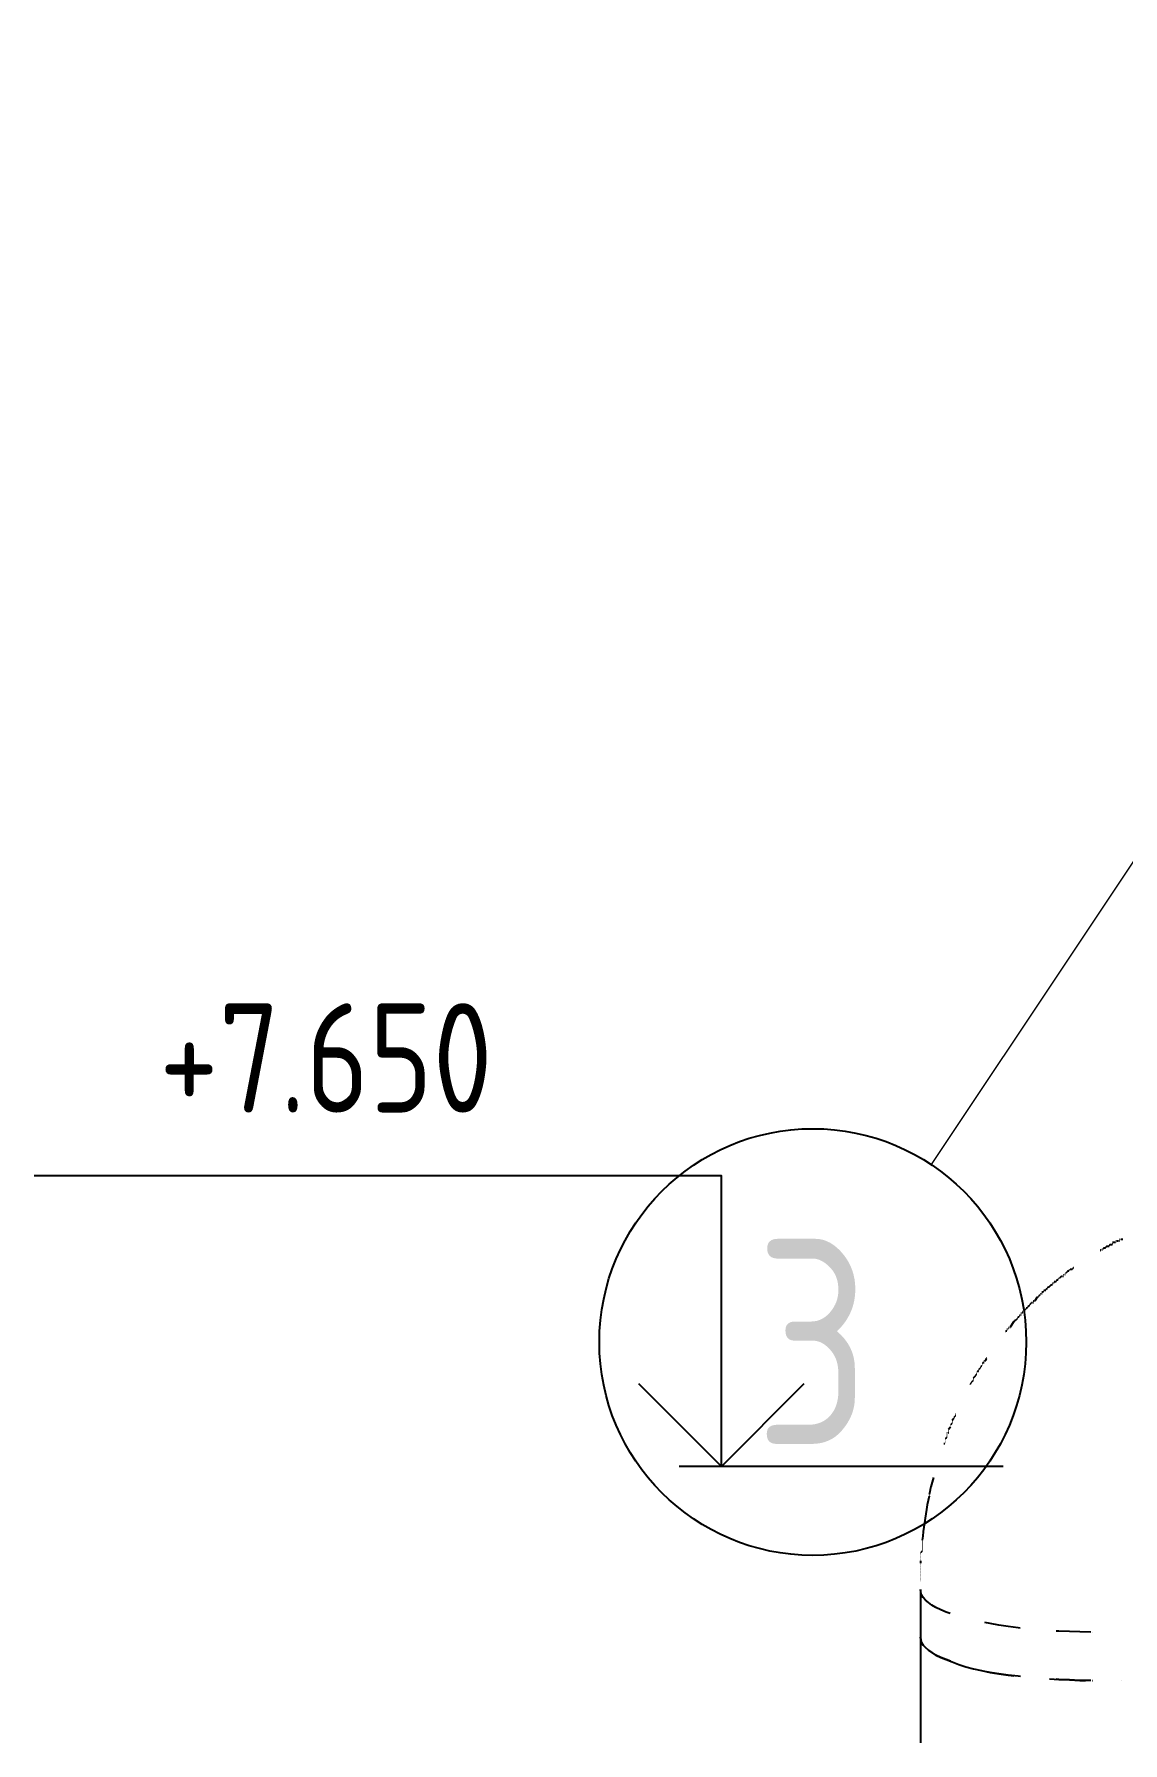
# Model space of a CAD drawing. Header units: metres. Extents: x 20 to 415, y 5 to 292.
# Drawn here: x 194.94 to 208.2, y 187.85 to 208.67 of the extents above; entities that cross this region are included whole.
import ezdxf
from ezdxf.enums import TextEntityAlignment as Align

# ---------------------------------------------------------------- set-up
doc = ezdxf.new("R2010")
doc.units = ezdxf.units.M
for name, color, linetype in [('ИЗОЛЯЦИЯ', 3, 'Continuous'), ('ОБОЗНАЧЕНИЯ', 7, 'Continuous'), ('ПОЗИЦИИ', 1, 'Continuous')]:
    doc.layers.add(name, color=color, linetype=linetype)
doc.styles.add('GOST', font='isocpeur.ttf')

msp = doc.modelspace()

# ---------------------------------------------------------------- linework, layer by layer
at = {"layer": 'ИЗОЛЯЦИЯ'}
for points in [[(207.964, 193.873), (207.967, 193.873)], [(207.97, 193.879), (207.973, 193.879)], [(207.97, 193.879), (207.972, 193.879)], [(207.97, 193.879), (207.972, 193.879)], [(207.971, 193.879), (207.973, 193.879)], [(207.972, 193.879), (207.974, 193.879)], [(207.973, 193.879), (207.975, 193.879)], [(207.975, 193.879), (207.977, 193.879)], [(207.978, 193.879), (207.98, 193.879)], [(207.981, 193.879), (207.983, 193.879)], [(207.986, 193.879), (207.988, 193.879)], [(207.992, 193.884), (207.995, 193.884)], [(207.992, 193.879), (207.994, 193.879)], [(207.994, 193.889), (207.996, 193.889)], [(207.996, 193.893), (207.999, 193.893)], [(207.999, 193.896), (208.001, 193.896)], [(208.002, 193.898), (208.005, 193.898)], [(208.006, 193.899), (208.008, 193.899)], [(208.009, 193.9), (208.011, 193.9)], [(208.011, 193.9), (208.013, 193.9)], [(208.013, 193.9), (208.015, 193.9)], [(208.013, 193.9), (208.015, 193.9)], [(208.014, 193.9), (208.016, 193.9)], [(208.016, 193.9), (208.018, 193.9)], [(208.018, 193.9), (208.02, 193.9)], [(208.021, 193.9), (208.023, 193.9)], [(208.024, 193.9), (208.026, 193.9)], [(208.027, 193.9), (208.029, 193.9)], [(208.03, 193.9), (208.032, 193.9)], [(208.032, 193.9), (208.035, 193.9)], [(208.034, 193.9), (208.036, 193.9)], [(208.035, 193.906), (208.037, 193.906)], [(208.035, 193.9), (208.037, 193.9)], [(208.037, 193.911), (208.039, 193.911)], [(208.039, 193.914), (208.042, 193.914)], [(208.042, 193.917), (208.044, 193.917)], [(208.045, 193.919), (208.048, 193.919)], [(208.049, 193.92), (208.051, 193.92)], [(208.052, 193.921), (208.054, 193.921)], [(208.054, 193.921), (208.056, 193.921)], [(208.055, 193.922), (208.058, 193.922)], [(208.056, 193.922), (208.058, 193.922)], [(208.062, 193.922), (208.064, 193.922)], [(208.067, 193.922), (208.069, 193.922)], [(208.07, 193.922), (208.072, 193.922)], [(208.073, 193.923), (208.075, 193.923)], [(208.075, 193.924), (208.077, 193.924)], [(208.076, 193.926), (208.078, 193.926)], [(208.077, 193.932), (208.079, 193.932)], [(208.077, 193.929), (208.079, 193.929)], [(208.105, 193.944), (208.078, 193.943)], [(208.078, 193.943), (208.08, 193.943)], [(208.078, 193.937), (208.08, 193.937)], [(208.11, 193.945), (208.112, 193.945)], [(208.113, 193.948), (208.115, 193.948)], [(208.116, 193.951), (208.118, 193.951)], [(208.118, 193.954), (208.12, 193.954)], [(208.119, 193.957), (208.121, 193.957)], [(208.12, 193.964), (208.123, 193.964)], [(208.12, 193.964), (208.123, 193.964)], [(208.12, 193.962), (208.122, 193.962)], [(208.12, 193.96), (208.122, 193.96)], [(208.126, 193.964), (208.128, 193.964)], [(208.131, 193.964), (208.133, 193.964)], [(208.135, 193.964), (208.137, 193.964)], [(208.139, 193.964), (208.141, 193.964)], [(208.142, 193.964), (208.144, 193.964)], [(208.145, 193.964), (208.147, 193.964)], [(208.149, 193.964), (208.151, 193.964)], [(208.153, 193.964), (208.155, 193.964)], [(208.158, 193.964), (208.16, 193.964)], [(208.163, 193.97), (208.166, 193.97)], [(208.163, 193.964), (208.166, 193.964)], [(208.164, 193.979), (208.166, 193.979)], [(208.164, 193.975), (208.166, 193.975)], [(208.165, 193.981), (208.167, 193.981)], [(208.166, 193.983), (208.168, 193.983)], [(208.168, 193.985), (208.17, 193.985)], [(208.171, 193.986), (208.173, 193.986)], [(208.174, 193.986), (208.177, 193.986)], [(208.179, 193.986), (208.181, 193.986)], [(208.185, 193.986), (208.187, 193.986)], [(208.185, 193.986), (208.187, 193.986)], [(208.185, 193.986), (208.187, 193.986)], [(208.186, 193.986), (208.189, 193.986)], [(208.186, 193.986), (208.188, 193.986)], [(208.188, 193.986), (208.19, 193.986)], [(208.19, 193.986), (208.192, 193.986)], [(208.192, 193.986), (208.195, 193.986)], [(208.196, 193.986), (208.198, 193.986)], [(208.201, 193.986), (208.203, 193.986)], [(207.928, 193.85), (207.93, 193.85)], [(207.928, 193.846), (207.93, 193.846)], [(207.929, 193.853), (207.931, 193.853)], [(207.93, 193.855), (207.932, 193.855)], [(207.932, 193.856), (207.934, 193.856)], [(207.935, 193.857), (207.937, 193.857)], [(207.938, 193.857), (207.94, 193.857)], [(207.943, 193.857), (207.945, 193.857)], [(207.949, 193.858), (207.952, 193.858)], [(207.949, 193.857), (207.951, 193.857)], [(207.949, 193.857), (207.951, 193.857)], [(207.949, 193.857), (207.951, 193.857)], [(207.95, 193.859), (207.952, 193.859)], [(207.952, 193.86), (207.954, 193.86)], [(207.953, 193.862), (207.956, 193.862)], [(207.956, 193.865), (207.958, 193.865)], [(207.96, 193.868), (207.962, 193.868)], [(207.362, 193.454), (207.364, 193.454)], [(207.365, 193.457), (207.367, 193.457)], [(207.367, 193.46), (207.369, 193.46)], [(207.369, 193.471), (207.371, 193.471)], [(207.369, 193.465), (207.371, 193.465)], [(207.37, 193.471), (207.372, 193.471)], [(207.372, 193.471), (207.374, 193.471)], [(207.374, 193.471), (207.376, 193.471)], [(207.377, 193.471), (207.379, 193.471)], [(207.38, 193.471), (207.382, 193.471)], [(207.383, 193.471), (207.385, 193.471)], [(207.386, 193.471), (207.388, 193.471)], [(207.389, 193.471), (207.391, 193.471)], [(207.39, 193.471), (207.392, 193.471)], [(207.391, 193.477), (207.394, 193.477)], [(207.391, 193.471), (207.393, 193.471)], [(207.393, 193.481), (207.395, 193.481)], [(207.395, 193.485), (207.398, 193.485)], [(207.398, 193.488), (207.4, 193.488)], [(207.401, 193.49), (207.404, 193.49)], [(207.405, 193.491), (207.407, 193.491)], [(207.408, 193.492), (207.41, 193.492)], [(207.41, 193.492), (207.412, 193.492)], [(207.412, 193.495), (207.415, 193.495)], [(207.412, 193.493), (207.414, 193.493)], [(207.412, 193.492), (207.414, 193.492)], [(207.412, 193.492), (207.414, 193.492)], [(207.413, 193.497), (207.415, 193.497)], [(207.414, 193.5), (207.416, 193.5)], [(207.415, 193.503), (207.417, 193.503)], [(207.417, 193.506), (207.419, 193.506)], [(207.42, 193.509), (207.422, 193.509)], [(207.423, 193.512), (207.425, 193.512)], [(207.428, 193.513), (207.43, 193.513)], [(207.434, 193.514), (207.436, 193.514)], [(207.434, 193.514), (207.436, 193.514)], [(207.434, 193.514), (207.436, 193.514)], [(207.434, 193.514), (207.436, 193.514)], [(207.435, 193.515), (207.437, 193.515)], [(207.436, 193.517), (207.439, 193.517)], [(207.438, 193.518), (207.441, 193.518)], [(207.441, 193.521), (207.443, 193.521)], [(207.445, 193.525), (207.447, 193.525)], [(207.449, 193.529), (207.451, 193.529)], [(207.455, 193.535), (207.457, 193.535)], [(207.455, 193.535), (207.457, 193.535)], [(207.455, 193.535), (207.457, 193.535)], [(207.456, 193.535), (207.458, 193.535)], [(207.457, 193.535), (207.459, 193.535)], [(207.458, 193.535), (207.46, 193.535)], [(207.46, 193.535), (207.462, 193.535)], [(207.462, 193.535), (207.465, 193.535)], [(207.466, 193.535), (207.468, 193.535)], [(207.471, 193.535), (207.473, 193.535)], [(207.477, 193.549), (207.479, 193.549)], [(207.477, 193.546), (207.479, 193.546)], [(207.477, 193.541), (207.479, 193.541)], [(207.477, 193.535), (207.479, 193.535)], [(207.478, 193.552), (207.48, 193.552)], [(207.479, 193.554), (207.482, 193.554)], [(207.481, 193.555), (207.483, 193.555)], [(207.484, 193.556), (207.486, 193.556)], [(207.488, 193.556), (207.49, 193.556)], [(207.492, 193.557), (207.494, 193.557)], [(207.498, 193.559), (207.5, 193.559)], [(207.498, 193.557), (207.5, 193.557)], [(207.498, 193.557), (207.5, 193.557)], [(207.499, 193.561), (207.501, 193.561)], [(207.5, 193.564), (207.502, 193.564)], [(207.501, 193.567), (207.503, 193.567)], [(207.503, 193.571), (207.505, 193.571)], [(207.505, 193.574), (207.507, 193.574)], [(207.509, 193.576), (207.511, 193.576)], [(207.514, 193.578), (207.516, 193.578)], [(207.52, 193.583), (207.522, 193.583)], [(207.52, 193.58), (207.522, 193.58)], [(207.52, 193.579), (207.522, 193.579)], [(207.52, 193.578), (207.522, 193.578)], [(207.521, 193.586), (207.523, 193.586)], [(207.522, 193.589), (207.524, 193.589)], [(207.524, 193.592), (207.526, 193.592)], [(207.527, 193.595), (207.529, 193.595)], [(207.53, 193.597), (207.533, 193.597)], [(207.535, 193.599), (207.537, 193.599)], [(207.541, 193.6), (207.543, 193.6)], [(207.541, 193.6), (207.543, 193.6)], [(207.541, 193.6), (207.543, 193.6)], [(207.542, 193.601), (207.545, 193.601)], [(207.542, 193.6), (207.544, 193.6)], [(207.544, 193.602), (207.546, 193.602)], [(207.546, 193.604), (207.548, 193.604)], [(207.548, 193.607), (207.55, 193.607)], [(207.552, 193.611), (207.554, 193.611)], [(207.557, 193.615), (207.559, 193.615)], [(207.562, 193.621), (207.565, 193.621)], [(207.563, 193.621), (207.565, 193.621)], [(207.565, 193.621), (207.567, 193.621)], [(207.567, 193.621), (207.569, 193.621)], [(207.57, 193.621), (207.572, 193.621)], [(207.573, 193.621), (207.575, 193.621)], [(207.576, 193.621), (207.579, 193.621)], [(207.579, 193.621), (207.581, 193.621)], [(207.582, 193.621), (207.584, 193.621)], [(207.583, 193.621), (207.585, 193.621)], [(207.584, 193.621), (207.586, 193.621)], [(207.585, 193.622), (207.587, 193.622)], [(207.586, 193.623), (207.588, 193.623)], [(207.589, 193.626), (207.591, 193.626)], [(207.591, 193.629), (207.594, 193.629)], [(207.595, 193.632), (207.597, 193.632)], [(207.598, 193.635), (207.6, 193.635)], [(207.601, 193.638), (207.603, 193.638)], [(207.603, 193.64), (207.605, 193.64)], [(207.604, 193.641), (207.606, 193.641)], [(207.16, 193.278), (207.133, 193.235)], [(207.165, 193.28), (207.167, 193.28)], [(207.169, 193.282), (207.171, 193.282)], [(207.171, 193.285), (207.174, 193.285)], [(207.174, 193.288), (207.176, 193.288)], [(207.175, 193.295), (207.178, 193.295)], [(207.175, 193.292), (207.177, 193.292)], [(207.176, 193.299), (207.178, 193.299)], [(207.176, 193.298), (207.178, 193.298)], [(207.176, 193.297), (207.178, 193.297)], [(207.182, 193.3), (207.184, 193.3)], [(207.187, 193.301), (207.189, 193.301)], [(207.19, 193.304), (207.192, 193.304)], [(207.193, 193.307), (207.195, 193.307)], [(207.195, 193.31), (207.197, 193.31)], [(207.196, 193.313), (207.198, 193.313)], [(207.197, 193.318), (207.199, 193.318)], [(207.197, 193.316), (207.199, 193.316)], [(207.198, 193.321), (207.2, 193.321)], [(207.198, 193.32), (207.2, 193.32)], [(207.203, 193.321), (207.205, 193.321)], [(207.208, 193.321), (207.21, 193.321)], [(207.212, 193.321), (207.214, 193.321)], [(207.215, 193.322), (207.217, 193.322)], [(207.216, 193.323), (207.219, 193.323)], [(207.218, 193.325), (207.22, 193.325)], [(207.219, 193.342), (207.221, 193.342)], [(207.219, 193.336), (207.221, 193.336)], [(207.219, 193.332), (207.221, 193.332)], [(207.219, 193.328), (207.221, 193.328)], [(207.22, 193.342), (207.222, 193.342)], [(207.221, 193.342), (207.224, 193.342)], [(207.224, 193.343), (207.226, 193.343)], [(207.227, 193.344), (207.229, 193.344)], [(207.23, 193.345), (207.232, 193.345)], [(207.233, 193.347), (207.235, 193.347)], [(207.236, 193.35), (207.238, 193.35)], [(207.238, 193.353), (207.24, 193.353)], [(207.24, 193.364), (207.243, 193.364)], [(207.24, 193.358), (207.242, 193.358)], [(207.241, 193.364), (207.243, 193.364)], [(207.243, 193.364), (207.245, 193.364)], [(207.245, 193.364), (207.247, 193.364)], [(207.248, 193.364), (207.25, 193.364)], [(207.251, 193.364), (207.253, 193.364)], [(207.254, 193.364), (207.257, 193.364)], [(207.257, 193.364), (207.26, 193.364)], [(207.26, 193.364), (207.262, 193.364)], [(207.261, 193.364), (207.263, 193.364)], [(207.262, 193.364), (207.264, 193.364)], [(207.263, 193.369), (207.265, 193.369)], [(207.264, 193.374), (207.266, 193.374)], [(207.267, 193.378), (207.269, 193.378)], [(207.269, 193.38), (207.272, 193.38)], [(207.273, 193.382), (207.275, 193.382)], [(207.276, 193.384), (207.278, 193.384)], [(207.279, 193.384), (207.281, 193.384)], [(207.281, 193.385), (207.283, 193.385)], [(207.283, 193.385), (207.286, 193.385)], [(207.283, 193.385), (207.285, 193.385)], [(207.284, 193.391), (207.286, 193.391)], [(207.286, 193.395), (207.288, 193.395)], [(207.288, 193.399), (207.29, 193.399)], [(207.291, 193.402), (207.293, 193.402)], [(207.294, 193.404), (207.296, 193.404)], [(207.297, 193.405), (207.3, 193.405)], [(207.3, 193.406), (207.303, 193.406)], [(207.303, 193.406), (207.305, 193.406)], [(207.304, 193.406), (207.306, 193.406)], [(207.305, 193.406), (207.307, 193.406)], [(207.306, 193.407), (207.308, 193.407)], [(207.307, 193.409), (207.309, 193.409)], [(207.31, 193.411), (207.312, 193.411)], [(207.312, 193.414), (207.315, 193.414)], [(207.316, 193.417), (207.318, 193.417)], [(207.319, 193.42), (207.321, 193.42)], [(207.322, 193.423), (207.324, 193.423)], [(207.324, 193.426), (207.326, 193.426)], [(207.326, 193.428), (207.328, 193.428)], [(207.326, 193.427), (207.328, 193.427)], [(207.327, 193.428), (207.329, 193.428)], [(207.329, 193.428), (207.331, 193.428)], [(207.331, 193.429), (207.333, 193.429)], [(207.334, 193.429), (207.336, 193.429)], [(207.337, 193.431), (207.339, 193.431)], [(207.34, 193.433), (207.342, 193.433)], [(207.343, 193.435), (207.345, 193.435)], [(207.346, 193.439), (207.348, 193.439)], [(207.347, 193.444), (207.349, 193.444)], [(207.348, 193.449), (207.351, 193.449)], [(207.348, 193.449), (207.35, 193.449)], [(207.35, 193.45), (207.352, 193.45)], [(207.353, 193.45), (207.355, 193.45)], [(207.355, 193.451), (207.357, 193.451)], [(207.359, 193.452), (207.361, 193.452)], [(206.926, 193.037), (206.928, 193.037)], [(206.929, 193.039), (206.932, 193.039)], [(206.934, 193.041), (206.936, 193.041)], [(206.94, 193.044), (206.942, 193.044)], [(206.94, 193.042), (206.942, 193.042)], [(206.94, 193.042), (206.942, 193.042)], [(206.941, 193.046), (206.943, 193.046)], [(206.942, 193.049), (206.944, 193.049)], [(206.943, 193.052), (206.945, 193.052)], [(206.945, 193.056), (206.947, 193.056)], [(206.947, 193.059), (206.949, 193.059)], [(206.951, 193.061), (206.953, 193.061)], [(206.956, 193.062), (206.958, 193.062)], [(206.961, 193.084), (206.964, 193.084)], [(206.961, 193.084), (206.964, 193.084)], [(206.961, 193.082), (206.964, 193.082)], [(206.961, 193.08), (206.964, 193.08)], [(206.961, 193.077), (206.964, 193.077)], [(206.961, 193.074), (206.964, 193.074)], [(206.961, 193.071), (206.964, 193.071)], [(206.961, 193.068), (206.964, 193.068)], [(206.961, 193.065), (206.964, 193.065)], [(206.961, 193.064), (206.964, 193.064)], [(206.961, 193.063), (206.964, 193.063)], [(206.967, 193.085), (206.969, 193.085)], [(206.972, 193.087), (206.974, 193.087)], [(206.976, 193.089), (206.978, 193.089)], [(206.978, 193.092), (206.98, 193.092)], [(206.98, 193.095), (206.983, 193.095)], [(206.982, 193.101), (206.984, 193.101)], [(206.982, 193.098), (206.984, 193.098)], [(206.983, 193.106), (206.985, 193.106)], [(206.983, 193.105), (206.985, 193.105)], [(206.983, 193.104), (206.985, 193.104)], [(206.989, 193.107), (206.991, 193.107)], [(206.993, 193.108), (206.996, 193.108)], [(206.997, 193.111), (206.999, 193.111)], [(207, 193.113), (207.002, 193.113)], [(207.002, 193.117), (207.004, 193.117)], [(207.003, 193.12), (207.005, 193.12)], [(207.004, 193.127), (207.007, 193.127)], [(207.004, 193.127), (207.007, 193.127)], [(207.004, 193.125), (207.006, 193.125)], [(207.004, 193.123), (207.006, 193.123)], [(207.005, 193.127), (207.007, 193.127)], [(207.007, 193.128), (207.009, 193.128)], [(207.009, 193.128), (207.011, 193.128)], [(207.012, 193.129), (207.014, 193.129)], [(207.015, 193.13), (207.017, 193.13)], [(207.018, 193.132), (207.02, 193.132)], [(207.021, 193.135), (207.023, 193.135)], [(207.024, 193.138), (207.026, 193.138)], [(207.025, 193.143), (207.027, 193.143)], [(207.026, 193.149), (207.029, 193.149)], [(207.026, 193.149), (207.028, 193.149)], [(207.028, 193.149), (207.03, 193.149)], [(207.031, 193.15), (207.033, 193.15)], [(207.033, 193.15), (207.036, 193.15)], [(207.037, 193.152), (207.039, 193.152)], [(207.04, 193.154), (207.042, 193.154)], [(207.043, 193.156), (207.045, 193.156)], [(207.045, 193.16), (207.047, 193.16)], [(207.047, 193.17), (207.049, 193.17)], [(207.047, 193.165), (207.049, 193.165)], [(207.048, 193.17), (207.05, 193.17)], [(207.05, 193.171), (207.052, 193.171)], [(207.052, 193.171), (207.054, 193.171)], [(207.055, 193.172), (207.057, 193.172)], [(207.058, 193.173), (207.06, 193.173)], [(207.061, 193.175), (207.063, 193.175)], [(207.064, 193.178), (207.066, 193.178)], [(207.067, 193.181), (207.069, 193.181)], [(207.068, 193.186), (207.07, 193.186)], [(207.069, 193.192), (207.072, 193.192)], [(207.069, 193.192), (207.071, 193.192)], [(207.069, 193.192), (207.071, 193.192)], [(207.069, 193.192), (207.071, 193.192)], [(207.07, 193.193), (207.072, 193.193)], [(207.072, 193.195), (207.074, 193.195)], [(207.074, 193.197), (207.076, 193.197)], [(207.076, 193.199), (207.078, 193.199)], [(207.08, 193.203), (207.082, 193.203)], [(207.084, 193.207), (207.087, 193.207)], [(207.09, 193.213), (207.093, 193.213)], [(207.09, 193.213), (207.092, 193.213)], [(207.09, 193.213), (207.092, 193.213)], [(207.091, 193.213), (207.093, 193.213)], [(207.092, 193.213), (207.094, 193.213)], [(207.093, 193.213), (207.095, 193.213)], [(207.095, 193.213), (207.097, 193.213)], [(207.098, 193.213), (207.1, 193.213)], [(207.101, 193.213), (207.103, 193.213)], [(207.106, 193.213), (207.108, 193.213)], [(207.112, 193.227), (207.115, 193.227)], [(207.112, 193.224), (207.114, 193.224)], [(207.112, 193.219), (207.114, 193.219)], [(207.112, 193.213), (207.114, 193.213)], [(207.113, 193.23), (207.115, 193.23)], [(207.115, 193.232), (207.117, 193.232)], [(207.116, 193.233), (207.119, 193.233)], [(207.119, 193.234), (207.121, 193.234)], [(207.123, 193.235), (207.125, 193.235)], [(207.127, 193.235), (207.13, 193.235)], [(207.133, 193.235), (207.135, 193.235)], [(206.776, 192.865), (206.778, 192.865)], [(206.779, 192.867), (206.781, 192.867)], [(206.782, 192.869), (206.784, 192.869)], [(206.785, 192.869), (206.787, 192.869)], [(206.788, 192.87), (206.79, 192.87)], [(206.789, 192.87), (206.791, 192.87)], [(206.79, 192.884), (206.793, 192.884)], [(206.79, 192.88), (206.792, 192.88)], [(206.79, 192.876), (206.792, 192.876)], [(206.79, 192.87), (206.792, 192.87)], [(206.791, 192.887), (206.793, 192.887)], [(206.793, 192.889), (206.795, 192.889)], [(206.794, 192.89), (206.797, 192.89)], [(206.797, 192.891), (206.799, 192.891)], [(206.801, 192.891), (206.803, 192.891)], [(206.805, 192.891), (206.808, 192.891)], [(206.811, 192.902), (206.814, 192.902)], [(206.811, 192.897), (206.813, 192.897)], [(206.811, 192.891), (206.813, 192.891)], [(206.812, 192.905), (206.814, 192.905)], [(206.813, 192.908), (206.815, 192.908)], [(206.814, 192.91), (206.816, 192.91)], [(206.816, 192.911), (206.818, 192.911)], [(206.819, 192.912), (206.821, 192.912)], [(206.822, 192.913), (206.824, 192.913)], [(206.827, 192.913), (206.829, 192.913)], [(206.876, 192.983), (206.833, 192.913)], [(206.833, 192.913), (206.835, 192.913)], [(206.878, 192.988), (206.88, 192.988)], [(206.88, 192.991), (206.882, 192.991)], [(206.883, 192.994), (206.885, 192.994)], [(206.886, 192.996), (206.889, 192.996)], [(206.89, 192.997), (206.892, 192.997)], [(206.892, 192.998), (206.895, 192.998)], [(206.895, 192.998), (206.897, 192.998)], [(206.896, 192.999), (206.899, 192.999)], [(206.897, 192.999), (206.899, 192.999)], [(206.898, 192.999), (206.9, 192.999)], [(206.899, 193.001), (206.902, 193.001)], [(206.902, 193.003), (206.904, 193.003)], [(206.905, 193.006), (206.907, 193.006)], [(206.908, 193.009), (206.91, 193.009)], [(206.911, 193.013), (206.913, 193.013)], [(206.914, 193.016), (206.916, 193.016)], [(206.916, 193.018), (206.919, 193.018)], [(206.918, 193.02), (206.92, 193.02)], [(206.919, 193.025), (206.921, 193.025)], [(206.919, 193.022), (206.921, 193.022)], [(206.919, 193.021), (206.921, 193.021)], [(206.919, 193.02), (206.921, 193.02)], [(206.92, 193.028), (206.922, 193.028)], [(206.921, 193.031), (206.923, 193.031)], [(206.923, 193.034), (206.925, 193.034)], [(206.463, 192.415), (206.465, 192.415)], [(206.466, 192.417), (206.468, 192.417)], [(206.467, 192.418), (206.469, 192.418)], [(206.468, 192.424), (206.471, 192.424)], [(206.468, 192.421), (206.47, 192.421)], [(206.468, 192.42), (206.47, 192.42)], [(206.468, 192.419), (206.47, 192.419)], [(206.469, 192.427), (206.471, 192.427)], [(206.471, 192.43), (206.473, 192.43)], [(206.473, 192.433), (206.475, 192.433)], [(206.475, 192.436), (206.477, 192.436)], [(206.479, 192.438), (206.481, 192.438)], [(206.483, 192.44), (206.486, 192.44)], [(206.489, 192.462), (206.491, 192.462)], [(206.489, 192.461), (206.491, 192.461)], [(206.489, 192.46), (206.491, 192.46)], [(206.489, 192.458), (206.491, 192.458)], [(206.489, 192.455), (206.491, 192.455)], [(206.489, 192.451), (206.491, 192.451)], [(206.489, 192.448), (206.491, 192.448)], [(206.489, 192.445), (206.491, 192.445)], [(206.489, 192.443), (206.491, 192.443)], [(206.489, 192.441), (206.491, 192.441)], [(206.489, 192.441), (206.491, 192.441)], [(206.49, 192.468), (206.492, 192.468)], [(206.492, 192.473), (206.494, 192.473)], [(206.494, 192.476), (206.496, 192.476)], [(206.497, 192.479), (206.499, 192.479)], [(206.5, 192.481), (206.502, 192.481)], [(206.503, 192.482), (206.505, 192.482)], [(206.506, 192.483), (206.508, 192.483)], [(206.509, 192.483), (206.511, 192.483)], [(206.51, 192.484), (206.512, 192.484)], [(206.511, 192.498), (206.514, 192.498)], [(206.511, 192.494), (206.513, 192.494)], [(206.511, 192.489), (206.513, 192.489)], [(206.511, 192.484), (206.513, 192.484)], [(206.512, 192.5), (206.514, 192.5)], [(206.514, 192.502), (206.516, 192.502)], [(206.515, 192.504), (206.518, 192.504)], [(206.518, 192.505), (206.52, 192.505)], [(206.522, 192.505), (206.524, 192.505)], [(206.526, 192.505), (206.529, 192.505)], [(206.538, 192.532), (206.532, 192.505)], [(206.532, 192.505), (206.534, 192.505)], [(206.543, 192.537), (206.545, 192.537)], [(206.545, 192.54), (206.547, 192.54)], [(206.339, 192.226), (206.341, 192.226)], [(206.339, 192.22), (206.341, 192.22)], [(206.339, 192.215), (206.341, 192.215)], [(206.339, 192.212), (206.341, 192.212)], [(206.345, 192.227), (206.347, 192.227)], [(206.35, 192.228), (206.352, 192.228)], [(206.353, 192.231), (206.355, 192.231)], [(206.356, 192.233), (206.358, 192.233)], [(206.358, 192.237), (206.36, 192.237)], [(206.359, 192.24), (206.361, 192.24)], [(206.36, 192.247), (206.363, 192.247)], [(206.36, 192.247), (206.363, 192.247)], [(206.36, 192.245), (206.362, 192.245)], [(206.36, 192.243), (206.362, 192.243)], [(206.361, 192.248), (206.363, 192.248)], [(206.363, 192.25), (206.365, 192.25)], [(206.365, 192.252), (206.367, 192.252)], [(206.368, 192.255), (206.37, 192.255)], [(206.371, 192.258), (206.373, 192.258)], [(206.374, 192.261), (206.377, 192.261)], [(206.377, 192.264), (206.379, 192.264)], [(206.38, 192.267), (206.382, 192.267)], [(206.381, 192.268), (206.383, 192.268)], [(206.404, 192.318), (206.382, 192.29)], [(206.382, 192.29), (206.384, 192.29)], [(206.382, 192.29), (206.384, 192.29)], [(206.382, 192.288), (206.384, 192.288)], [(206.382, 192.286), (206.384, 192.286)], [(206.382, 192.283), (206.384, 192.283)], [(206.382, 192.28), (206.384, 192.28)], [(206.382, 192.277), (206.384, 192.277)], [(206.382, 192.274), (206.384, 192.274)], [(206.382, 192.271), (206.384, 192.271)], [(206.382, 192.27), (206.384, 192.27)], [(206.382, 192.269), (206.384, 192.269)], [(206.406, 192.323), (206.408, 192.323)], [(206.408, 192.327), (206.41, 192.327)], [(206.411, 192.33), (206.413, 192.33)], [(206.414, 192.333), (206.416, 192.333)], [(206.417, 192.336), (206.42, 192.336)], [(206.42, 192.34), (206.422, 192.34)], [(206.423, 192.344), (206.425, 192.344)], [(206.424, 192.349), (206.426, 192.349)], [(206.425, 192.376), (206.427, 192.376)], [(206.425, 192.37), (206.427, 192.37)], [(206.425, 192.366), (206.427, 192.366)], [(206.425, 192.362), (206.427, 192.362)], [(206.425, 192.359), (206.427, 192.359)], [(206.425, 192.358), (206.427, 192.358)], [(206.425, 192.356), (206.427, 192.356)], [(206.425, 192.355), (206.427, 192.355)], [(206.425, 192.355), (206.427, 192.355)], [(206.425, 192.355), (206.427, 192.355)], [(206.425, 192.355), (206.427, 192.355)], [(206.431, 192.376), (206.433, 192.376)], [(206.435, 192.376), (206.438, 192.376)], [(206.439, 192.377), (206.441, 192.377)], [(206.442, 192.378), (206.444, 192.378)], [(206.444, 192.379), (206.446, 192.379)], [(206.445, 192.381), (206.447, 192.381)], [(206.446, 192.398), (206.448, 192.398)], [(206.446, 192.392), (206.448, 192.392)], [(206.446, 192.387), (206.448, 192.387)], [(206.446, 192.384), (206.448, 192.384)], [(206.447, 192.398), (206.449, 192.398)], [(206.449, 192.4), (206.451, 192.4)], [(206.451, 192.402), (206.453, 192.402)], [(206.454, 192.405), (206.456, 192.405)], [(206.457, 192.408), (206.459, 192.408)], [(206.46, 192.412), (206.462, 192.412)], [(206.146, 191.802), (206.124, 191.775)], [(206.146, 191.807), (206.148, 191.807)], [(206.147, 191.815), (206.149, 191.815)], [(206.147, 191.811), (206.149, 191.811)], [(206.149, 191.818), (206.151, 191.818)], [(206.151, 191.821), (206.153, 191.821)], [(206.153, 191.825), (206.156, 191.825)], [(206.157, 191.829), (206.159, 191.829)], [(206.162, 191.834), (206.164, 191.834)], [(206.167, 191.854), (206.169, 191.854)], [(206.167, 191.854), (206.169, 191.854)], [(206.167, 191.85), (206.169, 191.85)], [(206.167, 191.847), (206.169, 191.847)], [(206.167, 191.844), (206.169, 191.844)], [(206.167, 191.842), (206.169, 191.842)], [(206.167, 191.84), (206.169, 191.84)], [(206.167, 191.84), (206.169, 191.84)], [(206.06, 191.625), (206.062, 191.625)], [(206.06, 191.619), (206.062, 191.619)], [(206.06, 191.614), (206.062, 191.614)], [(206.06, 191.61), (206.062, 191.61)], [(206.06, 191.607), (206.062, 191.607)], [(206.06, 191.604), (206.062, 191.604)], [(206.06, 191.6), (206.062, 191.6)], [(206.06, 191.597), (206.062, 191.597)], [(206.06, 191.593), (206.062, 191.593)], [(206.06, 191.588), (206.062, 191.588)], [(206.06, 191.582), (206.062, 191.582)], [(206.06, 191.581), (206.062, 191.581)], [(206.06, 191.58), (206.062, 191.58)], [(206.066, 191.625), (206.068, 191.625)], [(206.071, 191.625), (206.073, 191.625)], [(206.074, 191.626), (206.076, 191.626)], [(206.077, 191.626), (206.079, 191.626)], [(206.079, 191.628), (206.081, 191.628)], [(206.08, 191.63), (206.082, 191.63)], [(206.103, 191.695), (206.081, 191.668)], [(206.081, 191.668), (206.084, 191.668)], [(206.081, 191.667), (206.084, 191.667)], [(206.081, 191.666), (206.084, 191.666)], [(206.081, 191.663), (206.084, 191.663)], [(206.081, 191.66), (206.084, 191.66)], [(206.081, 191.657), (206.084, 191.657)], [(206.081, 191.654), (206.084, 191.654)], [(206.081, 191.651), (206.084, 191.651)], [(206.081, 191.649), (206.084, 191.649)], [(206.081, 191.647), (206.084, 191.647)], [(206.081, 191.646), (206.084, 191.646)], [(206.081, 191.641), (206.084, 191.641)], [(206.081, 191.636), (206.083, 191.636)], [(206.081, 191.632), (206.083, 191.632)], [(206.103, 191.732), (206.105, 191.732)], [(206.103, 191.726), (206.105, 191.726)], [(206.103, 191.722), (206.105, 191.722)], [(206.103, 191.718), (206.105, 191.718)], [(206.103, 191.714), (206.105, 191.714)], [(206.103, 191.711), (206.105, 191.711)], [(206.103, 191.708), (206.105, 191.708)], [(206.103, 191.704), (206.105, 191.704)], [(206.103, 191.7), (206.105, 191.7)], [(206.109, 191.733), (206.111, 191.733)], [(206.113, 191.735), (206.116, 191.735)], [(206.117, 191.737), (206.119, 191.737)], [(206.12, 191.74), (206.122, 191.74)], [(206.122, 191.743), (206.124, 191.743)], [(206.123, 191.746), (206.125, 191.746)], [(206.124, 191.775), (206.127, 191.775)], [(206.124, 191.775), (206.127, 191.775)], [(206.124, 191.773), (206.127, 191.773)], [(206.124, 191.771), (206.127, 191.771)], [(206.124, 191.768), (206.127, 191.768)], [(206.124, 191.764), (206.127, 191.764)], [(206.124, 191.761), (206.127, 191.761)], [(206.124, 191.758), (206.127, 191.758)], [(206.124, 191.756), (206.127, 191.756)], [(206.124, 191.754), (206.127, 191.754)], [(206.124, 191.754), (206.127, 191.754)], [(206.124, 191.753), (206.127, 191.753)], [(206.124, 191.752), (206.126, 191.752)], [(206.124, 191.749), (206.126, 191.749)], [(206.024, 191.496), (206.027, 191.496)], [(206.028, 191.496), (206.03, 191.496)], [(206.033, 191.496), (206.035, 191.496)], [(206.039, 191.561), (206.041, 191.561)], [(206.039, 191.56), (206.041, 191.56)], [(206.039, 191.558), (206.041, 191.558)], [(206.039, 191.556), (206.041, 191.556)], [(206.039, 191.553), (206.041, 191.553)], [(206.039, 191.55), (206.041, 191.55)], [(206.039, 191.547), (206.041, 191.547)], [(206.039, 191.544), (206.041, 191.544)], [(206.039, 191.541), (206.041, 191.541)], [(206.039, 191.54), (206.041, 191.54)], [(206.039, 191.539), (206.041, 191.539)], [(206.039, 191.533), (206.041, 191.533)], [(206.039, 191.529), (206.041, 191.529)], [(206.039, 191.525), (206.041, 191.525)], [(206.039, 191.521), (206.041, 191.521)], [(206.039, 191.518), (206.041, 191.518)], [(206.039, 191.514), (206.041, 191.514)], [(206.039, 191.511), (206.041, 191.511)], [(206.039, 191.507), (206.041, 191.507)], [(206.039, 191.502), (206.041, 191.502)], [(206.039, 191.496), (206.041, 191.496)], [(206.044, 191.561), (206.046, 191.561)], [(206.049, 191.563), (206.051, 191.563)], [(206.053, 191.565), (206.055, 191.565)], [(206.055, 191.568), (206.058, 191.568)], [(206.057, 191.571), (206.06, 191.571)], [(206.059, 191.575), (206.061, 191.575)], [(206.06, 191.578), (206.062, 191.578)], [(205.865, 190.966), (205.858, 190.936)], [(205.873, 190.995), (205.865, 190.966)], [(205.88, 191.024), (205.873, 190.995)], [(205.889, 191.053), (205.88, 191.024)], [(205.898, 191.082), (205.889, 191.053)], [(205.822, 190.747), (205.812, 190.693)], [(205.833, 190.8), (205.822, 190.747)], [(205.845, 190.852), (205.833, 190.8)], [(205.852, 190.905), (205.845, 190.874)], [(205.845, 190.874), (205.848, 190.874)], [(205.845, 190.873), (205.848, 190.873)], [(205.845, 190.872), (205.848, 190.872)], [(205.845, 190.869), (205.848, 190.869)], [(205.845, 190.866), (205.848, 190.866)], [(205.845, 190.863), (205.848, 190.863)], [(205.845, 190.86), (205.848, 190.86)], [(205.845, 190.857), (205.848, 190.857)], [(205.845, 190.855), (205.848, 190.855)], [(205.845, 190.853), (205.848, 190.853)], [(205.858, 190.936), (205.852, 190.905)], [(205.795, 190.584), (205.787, 190.529)], [(205.803, 190.639), (205.795, 190.584)], [(205.812, 190.693), (205.803, 190.639)], [(205.766, 190.368), (205.76, 190.316)], [(205.773, 190.421), (205.766, 190.368)], [(205.779, 190.475), (205.773, 190.421)], [(205.787, 190.529), (205.779, 190.475)], [(205.738, 190.165), (205.74, 190.165)], [(205.738, 190.16), (205.74, 190.16)], [(205.738, 190.155), (205.74, 190.155)], [(205.738, 190.151), (205.74, 190.151)], [(205.738, 190.147), (205.74, 190.147)], [(205.738, 190.144), (205.74, 190.144)], [(205.738, 190.141), (205.74, 190.141)], [(205.738, 190.137), (205.74, 190.137)], [(205.738, 190.133), (205.74, 190.133)], [(205.738, 190.128), (205.74, 190.128)], [(205.738, 190.123), (205.74, 190.123)], [(205.738, 190.122), (205.74, 190.122)], [(205.739, 190.166), (205.741, 190.166)], [(205.74, 190.168), (205.743, 190.168)], [(205.743, 190.17), (205.745, 190.17)], [(205.746, 190.173), (205.748, 190.173)], [(205.749, 190.176), (205.751, 190.176)], [(205.752, 190.179), (205.754, 190.179)], [(205.755, 190.182), (205.757, 190.182)], [(205.757, 190.185), (205.76, 190.185)], [(205.759, 190.186), (205.761, 190.186)], [(205.76, 190.316), (205.762, 190.316)], [(205.76, 190.31), (205.762, 190.31)], [(205.76, 190.305), (205.762, 190.305)], [(205.76, 190.301), (205.762, 190.301)], [(205.76, 190.297), (205.762, 190.297)], [(205.76, 190.294), (205.762, 190.294)], [(205.76, 190.291), (205.762, 190.291)], [(205.76, 190.288), (205.762, 190.288)], [(205.76, 190.284), (205.762, 190.284)], [(205.76, 190.279), (205.762, 190.279)], [(205.76, 190.273), (205.762, 190.273)], [(205.76, 190.272), (205.762, 190.272)], [(205.76, 190.271), (205.762, 190.271)], [(205.76, 190.268), (205.762, 190.268)], [(205.76, 190.265), (205.762, 190.265)], [(205.76, 190.262), (205.762, 190.262)], [(205.76, 190.259), (205.762, 190.259)], [(205.76, 190.256), (205.762, 190.256)], [(205.76, 190.254), (205.762, 190.254)], [(205.76, 190.252), (205.762, 190.252)], [(205.76, 190.251), (205.762, 190.251)], [(205.76, 190.251), (205.762, 190.251)], [(205.76, 190.249), (205.762, 190.249)], [(205.76, 190.247), (205.762, 190.247)], [(205.76, 190.244), (205.762, 190.244)], [(205.76, 190.241), (205.762, 190.241)], [(205.76, 190.237), (205.762, 190.237)], [(205.76, 190.235), (205.762, 190.235)], [(205.76, 190.232), (205.762, 190.232)], [(205.76, 190.231), (205.762, 190.231)], [(205.76, 190.23), (205.762, 190.23)], [(205.76, 190.224), (205.762, 190.224)], [(205.76, 190.219), (205.762, 190.219)], [(205.76, 190.215), (205.762, 190.215)], [(205.76, 190.212), (205.762, 190.212)], [(205.76, 190.208), (205.762, 190.208)], [(205.76, 190.205), (205.762, 190.205)], [(205.76, 190.202), (205.762, 190.202)], [(205.76, 190.198), (205.762, 190.198)], [(205.76, 190.193), (205.762, 190.193)], [(205.76, 190.187), (205.762, 190.187)], [(205.738, 190.12), (205.74, 190.12)], [(205.738, 190.118), (205.74, 190.118)], [(205.738, 190.115), (205.74, 190.115)], [(205.738, 190.112), (205.74, 190.112)], [(205.738, 190.109), (205.74, 190.109)], [(205.738, 190.106), (205.74, 190.106)], [(205.738, 190.103), (205.74, 190.103)], [(205.738, 190.102), (205.74, 190.102)], [(205.738, 190.101), (205.74, 190.101)], [(205.738, 190.095), (205.74, 190.095)], [(205.738, 190.091), (205.74, 190.091)], [(205.738, 190.086), (205.74, 190.086)], [(205.738, 190.083), (205.74, 190.083)], [(205.738, 190.08), (205.74, 190.08)], [(205.738, 190.076), (205.74, 190.076)], [(205.738, 190.073), (205.74, 190.073)], [(205.738, 190.069), (205.74, 190.069)], [(205.738, 190.064), (205.738, 190.037)], [(205.738, 190.037), (205.74, 190.037)], [(205.738, 190.036), (205.74, 190.036)], [(205.738, 190.035), (205.74, 190.035)], [(205.738, 190.032), (205.74, 190.032)], [(205.738, 190.029), (205.74, 190.029)], [(205.738, 190.026), (205.74, 190.026)], [(205.738, 190.023), (205.74, 190.023)], [(205.738, 190.02), (205.74, 190.02)], [(205.738, 190.018), (205.74, 190.018)], [(205.738, 190.016), (205.74, 190.016)], [(205.738, 190.015), (205.74, 190.015)], [(205.738, 190.009), (205.74, 190.009)], [(205.738, 190.005), (205.74, 190.005)], [(205.738, 190.001), (205.74, 190.001)], [(205.738, 189.997), (205.74, 189.997)], [(205.738, 189.994), (205.74, 189.994)], [(205.738, 189.991), (205.74, 189.991)], [(205.738, 189.987), (205.74, 189.987)], [(205.738, 189.983), (205.74, 189.983)], [(205.738, 189.978), (205.74, 189.978)], [(205.738, 189.972), (205.74, 189.972)], [(205.738, 189.972), (205.74, 189.972)], [(205.738, 189.97), (205.74, 189.97)], [(205.738, 189.968), (205.74, 189.968)], [(205.738, 189.965), (205.74, 189.965)], [(205.738, 189.962), (205.74, 189.962)], [(205.738, 189.958), (205.74, 189.958)], [(205.738, 189.956), (205.74, 189.956)], [(205.738, 189.953), (205.74, 189.953)], [(205.738, 189.951), (205.74, 189.951)], [(205.738, 189.951), (205.74, 189.951)], [(205.738, 189.945), (205.74, 189.945)], [(205.738, 189.94), (205.74, 189.94)], [(205.738, 189.936), (205.74, 189.936)], [(205.738, 189.933), (205.74, 189.933)], [(205.738, 189.929), (205.74, 189.929)], [(205.738, 189.926), (205.74, 189.926)], [(205.738, 189.923), (205.74, 189.923)], [(205.738, 189.919), (205.74, 189.919)], [(205.738, 189.914), (205.74, 189.914)], [(205.738, 189.908), (205.74, 189.908)], [(205.738, 189.907), (205.74, 189.907)], [(205.738, 189.906), (205.74, 189.906)], [(205.738, 189.903), (205.74, 189.903)], [(205.738, 189.9), (205.74, 189.9)], [(205.738, 189.897), (205.74, 189.897)], [(205.738, 189.894), (205.74, 189.894)], [(205.738, 189.891), (205.74, 189.891)], [(205.738, 189.889), (205.74, 189.889)], [(205.738, 189.887), (205.74, 189.887)], [(205.738, 189.886), (205.74, 189.886)], [(205.738, 189.881), (205.74, 189.881)], [(205.738, 189.876), (205.74, 189.876)], [(205.738, 189.872), (205.74, 189.872)], [(205.738, 189.87), (205.74, 189.87)], [(205.738, 189.868), (205.74, 189.868)], [(205.738, 189.866), (205.74, 189.866)], [(205.738, 189.866), (205.74, 189.866)], [(205.738, 189.865), (205.74, 189.865)], [(205.738, 189.865), (205.74, 189.865)], [(205.738, 189.865), (205.74, 189.865)], [(205.738, 189.859), (205.74, 189.859)], [(205.738, 189.854), (205.74, 189.854)], [(205.738, 189.85), (205.74, 189.85)], [(205.738, 189.847), (205.74, 189.847)], [(205.738, 189.844), (205.74, 189.844)], [(205.738, 189.84), (205.74, 189.84)], [(205.738, 189.837), (205.74, 189.837)], [(205.738, 189.833), (205.74, 189.833)], [(205.738, 189.828), (205.74, 189.828)], [(205.738, 189.822), (205.74, 189.822)], [(205.738, 189.821), (205.74, 189.821)], [(205.738, 189.82), (205.74, 189.82)], [(205.738, 189.818), (205.74, 189.818)], [(205.738, 189.715), (205.738, 189.135)], [(205.742, 189.683), (205.738, 189.715)], [(205.753, 189.651), (205.742, 189.683)], [(205.773, 189.619), (205.753, 189.651)], [(205.8, 189.587), (205.773, 189.619)], [(205.835, 189.557), (205.8, 189.587)], [(205.877, 189.526), (205.835, 189.557)], [(205.927, 189.497), (205.877, 189.526)], [(205.985, 189.468), (205.927, 189.497)], [(206.051, 189.441), (205.985, 189.468)], [(206.099, 189.423), (206.051, 189.441)], [(206.586, 189.302), (206.523, 189.314)], [(206.695, 189.283), (206.586, 189.302)], [(205.738, 189.135), (205.742, 189.103)], [(205.742, 189.103), (205.738, 189.135)], [(205.738, 189.135), (205.74, 189.135)], [(205.738, 189.135), (205.74, 189.135)], [(205.738, 189.135), (205.738, 187.847)], [(205.742, 189.103), (205.753, 189.071)], [(205.753, 189.071), (205.742, 189.103)], [(206.808, 189.266), (206.695, 189.283)], [(206.927, 189.249), (206.808, 189.266)], [(206.955, 189.246), (206.927, 189.249)], [(207.426, 189.209), (207.391, 189.21)], [(207.553, 189.203), (207.426, 189.209)], [(207.682, 189.2), (207.553, 189.203)], [(207.812, 189.197), (207.682, 189.2)], [(207.829, 189.197), (207.831, 189.197)], [(205.753, 189.071), (205.773, 189.039)], [(205.773, 189.039), (205.753, 189.071)], [(205.773, 189.039), (205.8, 189.008)], [(205.8, 189.008), (205.773, 189.039)], [(205.8, 189.008), (205.835, 188.977)], [(205.835, 188.977), (205.8, 189.008)], [(205.835, 188.977), (205.877, 188.947)], [(205.877, 188.947), (205.835, 188.977)], [(205.877, 188.947), (205.927, 188.917)], [(205.927, 188.917), (205.877, 188.947)], [(205.927, 188.917), (205.985, 188.889)], [(205.985, 188.889), (205.927, 188.917)], [(205.985, 188.889), (206.051, 188.861)], [(206.051, 188.861), (205.985, 188.889)], [(206.051, 188.861), (206.124, 188.835)], [(206.104, 188.842), (206.051, 188.861)], [(206.124, 188.835), (206.205, 188.804)], [(206.205, 188.804), (206.292, 188.775)], [(206.292, 188.775), (206.384, 188.75)], [(206.384, 188.75), (206.482, 188.727)], [(206.482, 188.727), (206.586, 188.706)], [(206.586, 188.706), (206.524, 188.718)], [(206.586, 188.706), (206.695, 188.688)], [(206.695, 188.688), (206.586, 188.706)], [(206.695, 188.688), (206.808, 188.672)], [(206.808, 188.672), (206.695, 188.688)], [(206.808, 188.672), (206.875, 188.665)], [(206.927, 188.66), (206.808, 188.672)], [(206.957, 188.657), (206.927, 188.66)], [(207.311, 188.629), (207.426, 188.621)], [(207.426, 188.621), (207.393, 188.623)], [(207.426, 188.621), (207.553, 188.614)], [(207.553, 188.614), (207.426, 188.621)], [(207.553, 188.614), (207.682, 188.609)], [(207.682, 188.609), (207.553, 188.614)], [(207.682, 188.609), (207.749, 188.608)], [(207.812, 188.607), (207.682, 188.609)], [(207.831, 188.607), (207.833, 188.607)], [(208.186, 188.61), (208.189, 188.61)]]:
    msp.add_lwpolyline(points, dxfattribs=at)
at = {"layer": 'ОБОЗНАЧЕНИЯ'}
for points in [[(203.313, 191.217), (203.313, 194.759), (194.942, 194.759)], [(202.304, 192.226), (203.313, 191.217), (204.321, 192.226)], [(206.747, 191.217), (202.798, 191.217)]]:
    msp.add_lwpolyline(points, dxfattribs=at)
at = {"layer": 'ПОЗИЦИИ', "lineweight": 20}
msp.add_lwpolyline([(216.427, 210.732), (205.869, 194.895)], dxfattribs=at)
at = {"layer": 'ПОЗИЦИИ'}
msp.add_circle((204.427, 192.732), 2.6, dxfattribs=at)

# ---------------------------------------------------------------- texts
at = {"layer": 'ОБОЗНАЧЕНИЯ', "style": 'GOST', "width": 0.8}
msp.add_text('+7.650', height=1.3315, dxfattribs=at).set_placement((196.465, 195.529))
at = {"layer": 'ПОЗИЦИИ', "style": 'GOST', "width": 0.8}
msp.add_text('3', height=2.5, dxfattribs=at).set_placement((204.427, 191.482), align=Align.CENTER)

doc.saveas('drawing.dxf')
